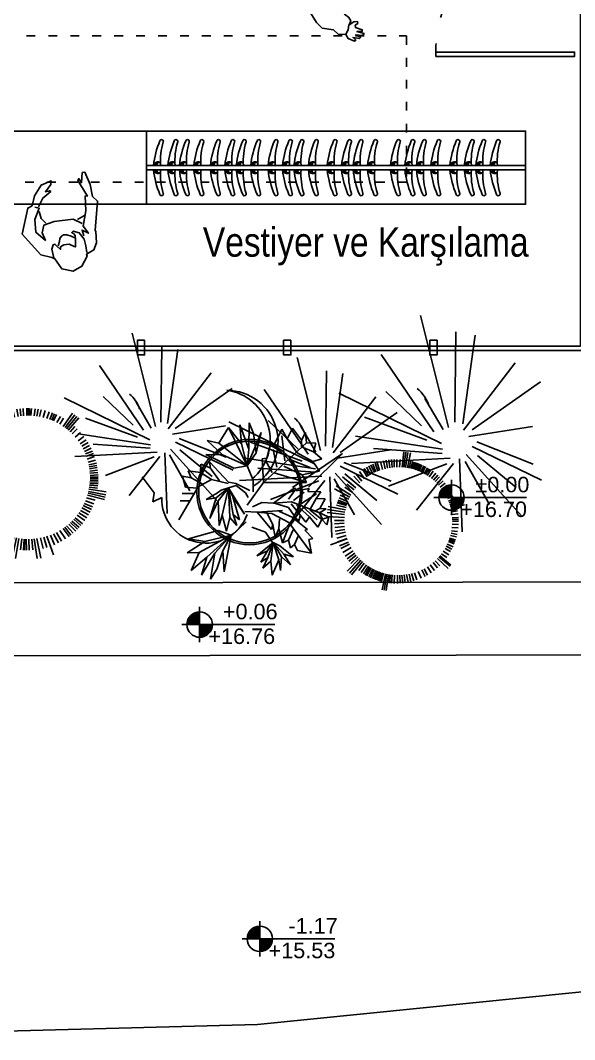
# Model space of a CAD drawing. Header units: millimetres. Extents: x 527230 to 534999, y 4569494 to 4575436.
# Drawn here: x 530745 to 531124, y 4570357 to 4571054 of the extents above; entities that cross this region are included whole.
import ezdxf
from ezdxf.enums import TextEntityAlignment as Align

# ---------------------------------------------------------------- set-up
doc = ezdxf.new("R2010")
doc.units = ezdxf.units.MM
doc.linetypes.add('ACAD_ISO03W100', pattern=[30, 12, -18])
doc.layers.get('0').update_dxf_attribs({"lineweight": 0})
for name, color, linetype in [('HM-A-MobilyaSabit', 33, 'Continuous'), ('HM-L-Agac', 76, 'Continuous'), ('HM-L-YolCizgisi', 234, 'Continuous'), ('HM-M-Cam', 10, 'Continuous'), ('HM-S-Ahsap', 42, 'Continuous'), ('HM-S-Betonarme', 3, 'Continuous'), ('HM-X-CizgiGorunusM', 9, 'Continuous'), ('HM-X-CizgiGorunusS', 8, 'Continuous'), ('HM-X-EtiketKot', 1, 'Continuous'), ('HM-X-TaramaBetonarme', 8, 'Continuous'), ('HM-X-Yazi', 61, 'Continuous')]:
    doc.layers.add(name, color=color, linetype=linetype)
doc.styles.add('HM-100', font='arial.ttf', dxfattribs={"height": 20})
doc.linetypes.add('ZIGZAG', pattern='A,0.00254,-5.08,[131,ltypeshp.shx,S=5.08,R=0,X=-5.08,Y=0],-10.16,[131,ltypeshp.shx,S=5.08,R=180,X=5.08,Y=0],-5.08', length=20.32254)

# ---------------------------------------------------------------- blocks, each defined once
blk = doc.blocks.new('*U21')
for p, q in [((0, -151.2), (0, 151.2)), ((-151.2, 0), (642.6, 0))]:
    blk.add_line(p, q)
at = {"const_width": 108.6}
for points in [[(0, 54.3, 0.414214), (-54.3, 0, 0.414214)], [(0, -54.3, 0.414214), (54.3, 0, 0.414214)]]:
    blk.add_lwpolyline(points, format="xyb", dxfattribs=at)
blk.add_circle((0, 0), 108.6)
at = {"style": 'HM-100'}
for tag, p in [('%%P0.00', (666.3, 45.3)), ('-0.07', (645.5, -165.9))]:
    blk.add_attdef(tag, text='', height=132.3, dxfattribs=at).set_placement(p, align=Align.RIGHT)
blk = doc.blocks.new('10x5')
blk.add_lwpolyline([(125100.482784, -29564.913298), (125090.482784, -29564.913298), (125090.482784, -29569.913298), (125100.482784, -29569.913298)], close=True)
blk = doc.blocks.new('00')
for p, q in [((-223.7896, 1064.273), (-223.8193, 1064.2119)), ((-223.794, 1064.2431), (-223.7666, 1064.1962))]:
    blk.add_line(p, q)
for points in [[(-223.9045, 1064.2005), (-223.8656, 1064.2122), (-223.8872, 1064.1681), (-223.8376, 1064.2049), (-223.7327, 1064.1873), (-223.6322, 1064.1907), (-223.6343, 1064.1753), (-223.5255, 1064.2404), (-223.513, 1064.2351), (-223.5422, 1064.2149), (-223.4717, 1064.2103), (-223.4705, 1064.1921), (-223.5537, 1064.1561), (-223.6352, 1064.1417), (-223.6665, 1064.1061), (-223.8383, 1064.1194), (-223.8682, 1064.1219), (-223.8758, 1064.1179), (-223.9533, 1064.1135), (-224.0007, 1064.1308), (-224.0308, 1064.1825), (-224.0437, 1064.1782), (-224.1126, 1064.2127), (-224.1471, 1064.273), (-224.1298, 1064.3506), (-224.0609, 1064.398), (-224.0523, 1064.4195), (-224.035, 1064.494), (-223.893, 1064.6221), (-223.7144, 1064.5831), (-223.6992, 1064.5531), (-223.6303, 1064.5364), (-223.5577, 1064.492), (-223.5295, 1064.4224), (-223.5532, 1064.4253), (-223.6038, 1064.4626), (-223.5961, 1064.4325), (-223.6019, 1064.4261), (-223.6462, 1064.4805), (-223.7069, 1064.5091)], [(-223.7896, 1064.273), (-223.8069, 1064.4023), (-223.8327, 1064.4738), (-223.8844, 1064.4842), (-223.9361, 1064.4626), (-223.8801, 1064.5273), (-223.794, 1064.5359), (-223.7164, 1064.5057), (-223.7078, 1064.5359)], [(-223.8191, 1064.4598), (-223.7866, 1064.4908), (-223.7386, 1064.5047)], [(-224.0556, 1064.4046), (-223.9963, 1064.4179), (-223.9652, 1064.4105), (-223.9607, 1064.3972), (-223.9755, 1064.3838), (-223.9978, 1064.3586), (-223.98, 1064.3586), (-223.9652, 1064.3364), (-223.9622, 1064.3008), (-223.9785, 1064.2668), (-223.98, 1064.2579), (-223.9518, 1064.2564), (-223.9311, 1064.2564), (-223.9029, 1064.2594), (-223.8881, 1064.2712), (-223.8822, 1064.2831), (-223.8718, 1064.2727), (-223.8851, 1064.2312), (-223.9281, 1064.1986), (-223.9726, 1064.1853), (-224.0178, 1064.1787)], [(-223.9726, 1064.3764), (-223.9429, 1064.366), (-223.9222, 1064.3631), (-223.9059, 1064.3527), (-223.897, 1064.3394), (-223.8985, 1064.3157), (-223.9074, 1064.2875), (-223.9207, 1064.2564)]]:
    blk.add_lwpolyline(points)
blk = doc.blocks.new('aski')
for p, q in [((11.41, 3.18), (11.41, 1.5)), ((12.24, 2.57), (12.24, 1.5)), ((21.28, 3.18), (21.28, 1.5)), ((22.11, 2.57), (22.11, 1.5)), ((29.15, 3.18), (29.15, 1.5)), ((29.98, 2.57), (29.98, 1.5)), ((39.02, 3.18), (39.02, 1.5)), ((39.85, 2.57), (39.85, 1.5)), ((11.41, -3.18), (11.41, -1.5)), ((12.24, -2.57), (12.24, -1.5)), ((21.28, -3.18), (21.28, -1.5)), ((22.11, -2.57), (22.11, -1.5)), ((29.15, -3.18), (29.15, -1.5)), ((29.98, -2.57), (29.98, -1.5)), ((39.02, -3.18), (39.02, -1.5)), ((39.85, -2.57), (39.85, -1.5))]:
    blk.add_line(p, q)
for centre, radius, start, end in [((8.48, 17.97), 1.23, 18.96527, 197.39399), ((-33.58, 4.79), 42.84, 355.58999, 17.39387), ((-45.74, -5.09), 60.15, 6.29058, 22.95694), ((18.35, 17.97), 1.23, 18.96527, 197.39399), ((-23.7, 4.79), 42.84, 355.58999, 17.39387), ((-35.87, -5.09), 60.15, 6.29058, 22.95694), ((26.22, 17.97), 1.23, 18.96527, 197.39399), ((-15.84, 4.79), 42.84, 355.58999, 17.39387), ((-28, -5.09), 60.15, 6.29058, 22.95694), ((36.09, 17.97), 1.23, 18.96527, 197.39399), ((-5.97, 4.79), 42.84, 355.58999, 17.39387), ((-18.13, -5.09), 60.15, 6.29058, 22.95694), ((11.01, 1.07), 2.92, 18.5581, 127.19462), ((11.01, 1.07), 2.92, 8.46449, 127.19462), ((10.12, 0.56), 2.92, 29.59832, 107.21628), ((10.12, 0.56), 2.92, 18.83516, 107.21628), ((20.88, 1.07), 2.92, 18.5581, 127.19462), ((20.88, 1.07), 2.92, 8.46449, 127.19462), ((20, 0.56), 2.92, 29.59832, 107.21628), ((20, 0.56), 2.92, 18.83516, 107.21628), ((28.75, 1.07), 2.92, 18.5581, 127.19462), ((28.75, 1.07), 2.92, 8.46449, 127.19462), ((27.86, 0.56), 2.92, 29.59832, 107.21628), ((27.86, 0.56), 2.92, 18.83516, 107.21628), ((38.62, 1.07), 2.92, 18.5581, 127.19462), ((38.62, 1.07), 2.92, 8.46449, 127.19462), ((37.74, 0.56), 2.92, 29.59832, 107.21628), ((37.74, 0.56), 2.92, 18.83516, 107.21628), ((-33.58, -4.79), 42.84, 342.60613, 4.41001), ((11.01, -1.07), 2.92, 232.80538, 351.53551), ((11.01, -1.07), 2.92, 232.80538, 341.4419), ((10.12, -0.56), 2.92, 252.78372, 341.16484), ((10.12, -0.56), 2.92, 252.78372, 330.40168), ((-45.74, 5.09), 60.15, 337.04306, 353.70942), ((-23.7, -4.79), 42.84, 342.60613, 4.41001), ((20.88, -1.07), 2.92, 232.80538, 341.4419), ((20, -0.56), 2.92, 252.78372, 341.16484), ((20, -0.56), 2.92, 252.78372, 330.40168), ((-35.87, 5.09), 60.15, 337.04306, 353.70942), ((-15.84, -4.79), 42.84, 342.60613, 4.41001), ((28.75, -1.07), 2.92, 232.80538, 351.53551), ((28.75, -1.07), 2.92, 232.80538, 341.4419), ((27.86, -0.56), 2.92, 252.78372, 341.16484), ((27.86, -0.56), 2.92, 252.78372, 330.40168), ((-28, 5.09), 60.15, 337.04306, 353.70942), ((-5.97, -4.79), 42.84, 342.60613, 4.41001), ((38.62, -1.07), 2.92, 232.80538, 341.4419), ((37.74, -0.56), 2.92, 252.78372, 341.16484), ((37.74, -0.56), 2.92, 252.78372, 330.40168), ((-18.13, 5.09), 60.15, 337.04306, 353.70942), ((8.48, -17.97), 1.23, 162.60601, 341.03473), ((18.35, -17.97), 1.23, 162.60601, 341.03473), ((26.22, -17.97), 1.23, 162.60601, 341.03473), ((36.09, -17.97), 1.23, 162.60601, 341.03473)]:
    blk.add_arc(centre, radius, start, end)
blk = doc.blocks.new('02PMAN01')
at = {"color": 0, "linetype": 'ByBlock'}
for points in [[(2.53, 3.24), (2.19, 5.06), (0.97, 6.88), (-1.05, 9.38), (-2.4, 10.46), (-4.97, 10.59), (-6.05, 11.4), (-7.74, 11.27), (-8.34, 12.08), (-9.83, 12.55), (-10.1, 12.28), (-9.42, 11.74), (-10.84, 11.87), (-11.11, 11.54), (-9.9, 11.13), (-11.52, 11.06), (-11.72, 10.66), (-10.1, 10.39), (-11.25, 10.25), (-11.25, 9.85), (-9.69, 9.51), (-9.56, 9.04), (-10.1, 8.57), (-9.96, 8.16), (-9.22, 8.3), (-8.28, 9.11), (-8.48, 8.16), (-8.01, 7.49), (-6.93, 6.88), (-6.12, 6.14), (-5.78, 4.38), (-5.78, 2.02), (-6.12, -1.89), (-5.85, -4.05), (-3.82, -6.61), (-0.85, -9.04), (-1.39, -8.91), (-0.92, -10.39), (1.04, -10.93), (4.08, -10.26), (6.44, -9.72), (8.27, -10.39), (9.96, -10.73), (10.36, -10.26), (9.48, -10.06), (10.9, -9.92), (11.04, -9.45), (10.56, -9.38), (11.58, -9.25), (11.71, -8.71), (10.83, -8.5), (11.78, -8.3), (11.78, -7.9), (8.81, -7.56), (9.21, -7.15), (10.02, -6.48), (9.69, -6.01), (8, -6.61), (6.85, -7.76), (6.11, -7.69), (3.81, -7.36), (3.81, -5.47), (4.22, -3.11), (4.45, -0.37)], [(-8.21, 9.11), (-8.14, 10.19), (-7.74, 11.2)], [(4.75, 0.95), (4.82, 1.21), (6.31, 1.89), (8, 2.63), (8.88, 3.44), (9.42, 4.05), (9.08, 4.86), (7.93, 5.33), (6.65, 6.07), (4.76, 6.2), (4.15, 6), (3.54, 6.07), (1.45, 6.34)], [(7.32, 5.8), (11.64, 6.54), (13.2, 6.2), (14.48, 5.26), (14.48, 4.05), (13.33, 3.44), (11.98, 3.24), (10.5, 3.3), (8.74, 3.03)], [(-5.91, 3.78), (-6.93, 2.9), (-7.47, 1.08), (-7.53, -0.74), (-7.74, -2.09), (-7.74, -3.58), (-6.72, -4.39)], [(1.61, 3.24), (2.46, 2.63), (2.53, 2.02), (2.19, 1.68), (1.4, 1.62), (2.53, 1.48), (3.27, 1.14), (3.47, 0.54), (3.27, -0.2), (2.93, -1.28), (2.53, -2.23), (1.79, -2.63)], [(-7.74, -1.96), (-9.29, -2.36), (-10.51, -3.11), (-11.45, -3.92), (-10.84, -4.93), (-9.36, -5.54), (-6.99, -5.67), (-4.36, -6.08)], [(-9.83, -2.57), (-11.79, -2.5), (-12.6, -2.9), (-12.8, -3.85), (-12.19, -4.73), (-10.78, -5.13)], [(3.81, -7.29), (3.54, -8.44), (2.12, -9.31)], [(6.24, -9.79), (6.78, -9.11), (6.85, -7.96)]]:
    blk.add_lwpolyline(points, dxfattribs=at)
blk.add_lwpolyline([(4.98, 0.4), (4.65, 0.76), (4.01, 0.96), (3.38, 2.45), (1.79, 3.3), (0.03, 3.64), (-1.59, 3.64), (-3.6, 2.74), (-4.32, 0.74), (-3.84, -1.71), (-2.56, -2.59), (-0.24, -2.9), (2.33, -2.63), (3.63, -1.94), (3.9, -0.79), (4.06, -0.36), (4.73, -0.05)], close=True, dxfattribs=at)
blk = doc.blocks.new('ÇİÇEK2')
at = {"linetype": 'ByBlock', "ltscale": 10}
for p, q in [((-25.38, 40.92), (-19.53, 46.89)), ((-19.53, 46.89), (-17.33, 40.51)), ((2.15, 40.77), (5.5, 46.53)), ((5.5, 46.53), (3.65, 31.7)), ((-28.46, 39.77), (-27.16, 45.55)), ((-27.16, 45.55), (-25.38, 40.92)), ((-25.38, 40.92), (-26.08, 37.13)), ((-17.75, 27.92), (-14.02, 41.85)), ((-17.33, 40.51), (-13.54, 45.58)), ((-13.54, 45.58), (-10.49, 36.13)), ((-2.16, 42.06), (-0.84, 30.22)), ((3.22, 22.08), (-2.16, 42.06)), ((-0.84, 30.22), (2.15, 40.77)), ((16.74, 42.2), (3.22, 22.08)), ((3.65, 31.7), (10.62, 44.54)), ((10.62, 44.54), (8.18, 34.1)), ((8.18, 34.1), (16.74, 42.2)), ((16.74, 42.2), (20.91, 32.55)), ((-24.23, 13.41), (-49.62, 36.61)), ((-49.62, 36.61), (-33.17, 14.9)), ((-38.44, 31.99), (-33.23, 35.26)), ((-33.23, 35.26), (-33.77, 40.33)), ((-33.77, 40.33), (-28.46, 39.77)), ((-26.08, 37.13), (-33.23, 35.26)), ((-7.36, 13.99), (-28.46, 39.77)), ((-24.03, 33.5), (-17.33, 40.51)), ((-10.49, 36.13), (-8.39, 37.75)), ((-8.39, 37.75), (-7.38, 27.9)), ((-33.51, 29.73), (-38.44, 31.99)), ((-38.08, 24.91), (-33.51, 29.73)), ((-33.51, 29.73), (-24.03, 33.5)), ((-20.43, 29.06), (-32.47, 26.14)), ((-13.64, 23.68), (-10.13, 33.3)), ((-0.84, 30.22), (3.22, 22.08)), ((8.18, 34.1), (3.22, 22.08)), ((20.91, 32.55), (3.22, 22.08)), ((3.22, 22.08), (3.65, 31.7)), ((27.78, 33.13), (17.98, 26.28)), ((20.91, 32.55), (27.78, 33.13)), ((-28.67, 21.41), (-38.08, 24.91)), ((-17.62, 24.89), (-28.67, 21.41)), ((-11.58, 20.26), (-6.72, 26.57)), ((-7.38, 27.9), (-4.67, 27.26)), ((-4.67, 27.26), (-7.36, 13.99)), ((17.98, 26.28), (3.22, 22.08)), ((27.47, 25.11), (10.59, 19.73)), ((17.98, 26.28), (27.47, 25.11)), ((-31.61, 17.45), (-28.67, 21.41)), ((-12.59, 20.31), (-31.61, 17.45)), ((-7.36, 13.99), (-31.61, 17.45)), ((3.22, 22.08), (-1.29, 14.4)), ((10.59, 19.73), (3.22, 22.08)), ((12.47, 11.47), (24.56, 21.16)), ((23.89, 17.96), (17.51, 11.43)), ((24.56, 21.16), (23.89, 17.96)), ((23.89, 17.96), (29.52, 19.4)), ((29.52, 19.4), (28.99, 14.67)), ((-38.37, 9.16), (-40.57, 13.36)), ((-40.57, 13.36), (-33.19, 12.38)), ((-29.98, 4.81), (-38.21, 11.84)), ((-33.19, 12.38), (-33.61, 14.32)), ((-33.61, 14.32), (-26.62, 11.83)), ((-25.78, 6.22), (-31.16, 11.71)), ((-26.62, 11.83), (-25.31, 13.45)), ((-22.8, 6.51), (-25.51, 11.84)), ((-25.31, 13.45), (-14.6, 3.1)), ((-7.36, 13.99), (0, 0)), ((-1.29, 14.4), (-2.34, 7.9)), ((28.99, 14.67), (22.27, 11.48)), ((28.99, 14.67), (36.04, 14.53)), ((36.04, 14.53), (33.84, 10.9)), ((-41.24, 3.85), (-43.4, 9.73)), ((-43.4, 9.73), (-38.37, 9.16)), ((-35.78, 2.37), (-38.37, 9.16)), ((8.13, 11.19), (-0.3, 8.3)), ((1.85, 6.68), (0, 4.25)), ((0.81, -5.37), (12.02, 8.18)), ((7.87, 10.19), (1.85, 6.68)), ((7.11, -6.43), (12.02, 8.18)), ((12.02, 8.18), (7.87, 10.19)), ((12.47, 11.47), (8.13, 11.19)), ((12.02, 8.18), (8.79, -8.47)), ((8.8, 3.49), (12.02, 8.18)), ((12.02, 8.18), (15.87, 6.38)), ((12.02, 8.18), (16.68, 0.12)), ((12.02, 8.18), (18.07, 1.51)), ((12.02, 8.18), (13.38, -7.79)), ((12.43, 10.68), (22.27, 11.48)), ((15.87, 6.38), (17.85, 4.53)), ((22.27, 11.48), (29.07, 6.31)), ((33.84, 10.9), (27.16, 8.42)), ((29.07, 6.31), (37.35, -13.72)), ((33.84, 10.9), (38.9, 11.14)), ((38.9, 11.14), (36.36, 5.22)), ((53.57, -0.47), (61.48, 7.44)), ((-38.91, 2.15), (-46.99, -0.29)), ((-41.47, 1.39), (-44.95, 4.13)), ((-44.95, 4.13), (-41.24, 3.85)), ((-43.56, -2.02), (-41.47, 1.39)), ((-43.33, -2.27), (-35.78, 2.37)), ((-24.75, 5.29), (-41.47, 1.39)), ((-41.24, 3.85), (-38.91, 2.15)), ((-31.62, 3.37), (-40.57, -2.72)), ((-27.89, 3.92), (-36.14, -1.68)), ((-24.65, 4.15), (-34.41, -4.95)), ((-30.37, -5.4), (-23.42, 1.82)), ((-24.75, 5.29), (-14.6, 3.1)), ((-23.42, 1.82), (-15.19, 3.13)), ((-14.6, 3.1), (-8.08, 2.55)), ((-8.08, 2.55), (-3.06, -0.64)), ((8.8, 3.49), (0.81, -5.37)), ((3.18, -9), (8.8, 3.49)), ((16.68, 0.12), (14.27, -13.85)), ((20.05, -10.69), (16.68, 0.12)), ((17.85, 4.53), (23.62, -0.11)), ((23.62, -0.11), (18.07, 1.51)), ((18.07, 1.51), (20.05, -10.69)), ((36.36, 5.22), (29.82, 5.55)), ((37.68, 1.33), (31.38, 2.16)), ((-46.46, -4.87), (-46.99, -0.29)), ((-46.99, -0.29), (-43.56, -2.02)), ((-43.33, -2.27), (-46.46, -4.87)), ((-41.55, -6.91), (-43.33, -2.27)), ((-36.14, -1.68), (-41.55, -6.91)), ((-34.41, -4.95), (-36.14, -1.68)), ((-35.97, -8.98), (-27.67, -4.12)), ((-30.8, -2.13), (-30.37, -5.4)), ((-30.66, -4.63), (-18.29, -1.05)), ((-27.67, -4.12), (-30.66, -4.63)), ((-24.9, -6.58), (-14.65, -2.9)), ((-18.29, -1.05), (-20.36, -0.27)), ((-20.36, -0.27), (-6.22, -3.22)), ((-19.25, -5.19), (-19.8, -10.85)), ((-11.96, -3.21), (-15.91, -8.98)), ((-6.22, -3.22), (-15.66, -11.82)), ((-14.65, -2.9), (-6.22, -3.22)), ((-6.22, -3.22), (0.82, -3.79)), ((38.18, -2.94), (32.96, -2.17)), ((48.82, -2.58), (53.57, -5.74)), ((53.57, -5.74), (53.57, -0.47)), ((-24.9, -6.58), (-40.18, -21.95)), ((-39.7, -13.65), (-34.52, -9.63)), ((-34.52, -9.63), (-35.97, -8.98)), ((-26.17, -16.44), (-27.84, -10.32)), ((-22.98, -18.51), (-25.31, -7.57)), ((-19.8, -10.85), (-22.98, -18.51)), ((-18.42, -15.92), (-19.8, -10.85)), ((-15.91, -8.98), (-18.42, -15.92)), ((-15.66, -11.82), (-15.91, -8.98)), ((-0.7, -9.55), (6.61, -18.78)), ((7.11, -6.43), (3.18, -9)), ((4.27, -12.36), (7.11, -6.43)), ((8.79, -8.47), (4.27, -12.36)), ((9.53, -16.45), (8.79, -8.47)), ((13.38, -7.79), (9.53, -16.45)), ((14.27, -13.85), (13.38, -7.79)), ((-40.18, -21.95), (-37.57, -14.63)), ((-37.57, -14.63), (-39.7, -13.65)), ((-29.92, -18.56), (-31.22, -13.45)), ((-26.17, -16.44), (-27.81, -20.79)), ((-22.98, -18.51), (-26.17, -16.44)), ((-17.64, -19.57), (-12.51, -13.78)), ((-12.51, -13.78), (-4.36, -12.17)), ((14.27, -16.77), (6.72, -18.39)), ((30.55, -23.77), (14.27, -16.77)), ((-31.98, -21.75), (-40.18, -21.95)), ((-29.92, -18.56), (-31.98, -21.75)), ((-23.89, -21.91), (-30.28, -25.62)), ((-27.81, -20.79), (-29.92, -18.56)), ((-17.57, -19.16), (-24.55, -24.86)), ((-21.65, -20.37), (-23.89, -21.91)), ((-17.57, -19.16), (-23.39, -26.44)), ((-17.57, -19.16), (-22.2, -28.46)), ((-17.57, -19.16), (-21.65, -20.37)), ((-17.57, -19.16), (-17.76, -29.82)), ((-15.09, -24.29), (-17.57, -19.16)), ((-15.8, -28.06), (-17.57, -19.16)), ((-9.4, -27.95), (-17.57, -19.16)), ((6.72, -18.39), (14.46, -29.76)), ((18.74, -32.58), (6.72, -18.39)), ((23.3, -30.53), (6.72, -18.39)), ((21, -24.01), (6.72, -18.39)), ((6.72, -18.39), (7.67, -39.5)), ((10.14, -27.85), (6.72, -18.39)), ((-30.28, -25.62), (-24.55, -24.86)), ((-24.55, -24.86), (-29.23, -30.33)), ((-29.23, -30.33), (-23.39, -26.44)), ((-23.39, -26.44), (-23.98, -34.32)), ((-23.98, -34.32), (-22.2, -28.46)), ((-22.2, -28.46), (-19.68, -37.6)), ((-15.8, -28.06), (-12.29, -31.18)), ((-13.87, -34.34), (-15.8, -28.06)), ((-15.09, -24.29), (-9.4, -27.95)), ((-12.29, -31.18), (-15.09, -24.29)), ((7.67, -39.5), (10.14, -27.85)), ((10.14, -27.85), (12.09, -38.63)), ((21, -24.01), (30.55, -23.77)), ((30.08, -31.78), (21, -24.01)), ((-19.68, -37.6), (-17.76, -29.82)), ((-17.76, -29.82), (-13.87, -34.34)), ((14.86, -44.69), (14.46, -29.76)), ((14.46, -29.76), (20.15, -43.21)), ((20.15, -43.21), (18.74, -32.58)), ((18.74, -32.58), (26.47, -41.48)), ((26.47, -41.48), (23.3, -30.53)), ((23.3, -30.53), (30.08, -31.78)), ((12.09, -38.63), (14.86, -44.69))]:
    blk.add_line(p, q, dxfattribs=at)
at = {"linetype": 'ByBlock', "ltscale": 10, "extrusion": (0, 0, -1)}
for centre, major_axis, start_param, end_param in [((16.74, 33.96), (20.79, 20.79), 3.039008, 5.632043), ((20.63, 34.38), (-20.31, 20.31), 4.764888, 7.070336), ((23.82, 0.09), (-17.78, 17.78), 2.462585, 5.277765)]:
    blk.add_ellipse(centre, major_axis=major_axis, ratio=1, start_param=start_param, end_param=end_param, dxfattribs=at)
blk = doc.blocks.new('F14')
at = {"linetype": 'ByBlock', "ltscale": 10}
for radius in [24, 23.2]:
    blk.add_circle((0, 0), radius, dxfattribs=at)
at = {"linetype": 'ByBlock', "xscale": -0.7999999999999995, "yscale": 0.8, "zscale": 0.8, "rotation": 232.3379388165808}
blk.add_blockref('ÇİÇEK2', (-4.61, 3.84), dxfattribs=at)
blk = doc.blocks.new('agac6')
for p, q in [((3108.58, -8007.42), (3105.95, -7999.13)), ((3109.67, -8007.06), (3107.4, -7998.69)), ((3110.63, -8006.79), (3108.68, -7998.36)), ((3123.66, -8006.58), (3125.76, -7998.58)), ((3124.41, -8006.77), (3126.74, -7998.86)), ((3127.83, -7999.2), (3125.2, -8006.98)), ((3106.37, -8008.3), (3104.53, -8003.9)), ((3107.49, -8007.83), (3105.86, -8003.37)), ((3111.8, -8006.5), (3110.96, -8001.94)), ((3113.19, -8006.24), (3112.58, -8001.67)), ((3114.31, -8006.08), (3113.91, -8001.52)), ((3115.17, -8005.99), (3114.91, -8001.44)), ((3115.92, -8005.94), (3115.78, -8001.4)), ((3116.96, -8005.89), (3117, -8001.38)), ((3117.73, -8005.89), (3117.9, -8001.4)), ((3118.68, -8005.91), (3119, -8001.46)), ((3119.37, -8005.95), (3119.81, -8001.53)), ((3120.05, -8006), (3120.59, -8001.62)), ((3120.71, -8006.07), (3121.35, -8001.72)), ((3121.37, -8006.15), (3122.12, -8001.84)), ((3122.03, -8006.26), (3122.89, -8001.99)), ((3122.73, -8006.38), (3123.68, -8002.16)), ((3125.43, -8007.05), (3126.78, -8003.03)), ((3126.15, -8007.28), (3127.6, -8003.33)), ((3126.97, -8007.57), (3128.54, -8003.69)), ((3092.55, -8007.14), (3098.7, -8013.54)), ((3100.88, -8011.64), (3097.98, -8007.72)), ((3102.33, -8010.57), (3099.71, -8006.5)), ((3103.96, -8009.55), (3101.66, -8005.32)), ((3105.24, -8008.85), (3103.18, -8004.52)), ((3128.05, -8008), (3129.76, -8004.22)), ((3129.35, -8008.59), (3131.24, -8004.95)), ((3130.45, -8009.15), (3132.47, -8005.63)), ((3131.34, -8009.65), (3133.48, -8006.25)), ((3132.34, -8010.27), (3134.6, -8006.99)), ((3133.33, -8010.95), (3135.7, -8007.81)), ((3097.41, -8014.87), (3093.83, -8011.51)), ((3098.57, -8013.66), (3095.22, -8010.09)), ((3099.93, -8012.41), (3096.84, -8008.63)), ((3134.33, -8011.7), (3136.82, -8008.7)), ((3135.33, -8012.53), (3137.93, -8009.68)), ((3136.45, -8013.55), (3139.16, -8010.89)), ((3137.83, -8015), (3140.67, -8012.59)), ((3093.84, -8019.89), (3089.58, -8017.45)), ((3094.68, -8018.48), (3090.57, -8015.78)), ((3095.54, -8017.2), (3091.6, -8014.26)), ((3096.32, -8016.16), (3092.53, -8013.04)), ((3139.03, -8016.45), (3141.98, -8014.27)), ((3139.78, -8017.48), (3142.8, -8015.46)), ((3140.83, -8019.11), (3143.93, -8017.33)), ((3092.06, -8023.84), (3083.75, -8020.76)), ((3092.61, -8022.42), (3084.48, -8018.86)), ((3093.23, -8021.08), (3088.85, -8018.86)), ((3141.69, -8020.65), (3144.84, -8019.1)), ((3142.44, -8022.27), (3145.64, -8020.93)), ((3091.38, -8026.05), (3082.84, -8023.72)), ((3091.68, -8024.98), (3083.25, -8022.28)), ((3091.07, -8027.33), (3086.33, -8026.29)), ((3142.95, -8023.54), (3146.18, -8022.38)), ((3143.48, -8025.08), (3150.53, -8023)), ((3143.78, -8026.15), (3150.92, -8024.49)), ((3143.93, -8026.76), (3151.06, -8025.13)), ((3090.61, -8030.28), (3085.81, -8030.03)), ((3090.73, -8029.24), (3085.93, -8028.8)), ((3090.85, -8028.48), (3086.05, -8027.89)), ((3090.87, -8028.35), (3086.11, -8027.5)), ((3144.22, -8028.15), (3147.47, -8027.57)), ((3144.45, -8029.7), (3147.7, -8029.32)), ((3090.48, -8032.72), (3081.74, -8033.07)), ((3090.49, -8033.92), (3081.8, -8034.68)), ((3090.51, -8031.6), (3085.73, -8031.59)), ((3144.56, -8035.17), (3147.72, -8035.42)), ((3144.6, -8031.31), (3147.83, -8031.12)), ((3144.64, -8033.77), (3147.83, -8033.86)), ((3144.65, -8032.59), (3147.86, -8032.54)), ((3082.63, -8040.32), (3091.02, -8038.38)), ((3090.59, -8035.46), (3085.93, -8036.14)), ((3090.77, -8036.95), (3086.19, -8037.88)), ((3091, -8038.29), (3086.51, -8039.44)), ((3143.86, -8039.46), (3146.84, -8040.33)), ((3144.12, -8038.3), (3147.15, -8039.04)), ((3144.36, -8036.92), (3147.44, -8037.51)), ((3144.45, -8036.27), (3147.58, -8036.64)), ((3144.5, -8035.81), (3147.62, -8036.29)), ((3091.38, -8039.91), (3087.01, -8041.33)), ((3091.82, -8041.42), (3087.58, -8043.07)), ((3092.27, -8042.67), (3088.15, -8044.51)), ((3142.42, -8043.73), (3145.2, -8045.04)), ((3143.01, -8042.25), (3145.86, -8043.41)), ((3143.53, -8040.7), (3146.45, -8041.7)), ((3092.94, -8044.26), (3088.99, -8046.34)), ((3093.71, -8045.8), (3089.94, -8048.1)), ((3094.13, -8046.56), (3090.43, -8048.91)), ((3094.66, -8047.44), (3091.11, -8049.96)), ((3095.36, -8048.49), (3091.96, -8051.15)), ((3140.11, -8047.99), (3142.6, -8049.75)), ((3140.98, -8046.58), (3143.58, -8048.19)), ((3141.39, -8045.85), (3144.08, -8047.31)), ((3141.82, -8045.03), (3144.51, -8046.48)), ((3095.94, -8049.28), (3092.65, -8052.02)), ((3096.47, -8049.97), (3093.31, -8052.81)), ((3097.18, -8050.81), (3094.1, -8053.68)), ((3097.78, -8051.47), (3094.87, -8054.49)), ((3098.84, -8052.55), (3096.14, -8055.68)), ((3136.25, -8052.58), (3141.14, -8057.67)), ((3136.95, -8051.89), (3141.91, -8056.9)), ((3137.52, -8051.29), (3142.7, -8056.07)), ((3138.17, -8050.56), (3143.43, -8055.24)), ((3139.3, -8049.13), (3141.71, -8051.01)), ((3099.8, -8053.43), (3097.28, -8056.64)), ((3100.77, -8054.23), (3098.42, -8057.52)), ((3101.73, -8054.96), (3099.55, -8058.31)), ((3102.72, -8055.63), (3100.7, -8059.04)), ((3103.6, -8056.18), (3101.73, -8059.63)), ((3104.68, -8056.8), (3102.99, -8060.3)), ((3105.99, -8057.46), (3104.5, -8060.99)), ((3129.84, -8057.12), (3131.28, -8059.94)), ((3131.22, -8056.37), (3132.79, -8059.09)), ((3132.96, -8055.26), (3134.71, -8057.84)), ((3134.51, -8054.11), (3136.42, -8056.54)), ((3135.51, -8053.26), (3137.53, -8055.59)), ((3107.07, -8057.95), (3104.35, -8065.23)), ((3107.9, -8058.28), (3105.42, -8065.62)), ((3108.63, -8058.55), (3106.37, -8065.93)), ((3109.66, -8058.88), (3107.69, -8066.31)), ((3110.44, -8059.11), (3109.6, -8062.68)), ((3111.39, -8059.35), (3110.68, -8062.92)), ((3112.1, -8059.5), (3111.49, -8063.07)), ((3112.79, -8059.64), (3112.27, -8063.2)), ((3113.47, -8059.75), (3113.04, -8063.3)), ((3114.16, -8059.85), (3113.82, -8063.39)), ((3114.86, -8059.93), (3114.61, -8063.45)), ((3115.59, -8059.99), (3115.43, -8063.5)), ((3116.58, -8060.04), (3116.54, -8063.53)), ((3117.39, -8060.06), (3117.45, -8063.52)), ((3118.48, -8060.05), (3118.67, -8063.47)), ((3119.27, -8060.01), (3119.55, -8063.4)), ((3120.17, -8059.94), (3120.56, -8063.3)), ((3121.37, -8059.79), (3121.89, -8063.11)), ((3122.83, -8059.54), (3123.53, -8062.79)), ((3124.08, -8059.27), (3124.91, -8062.45)), ((3125.11, -8058.99), (3126.05, -8062.12)), ((3126.27, -8058.62), (3127.33, -8061.68)), ((3127.44, -8058.2), (3128.62, -8061.18)), ((3128.63, -8057.7), (3129.94, -8060.61))]:
    blk.add_line(p, q)
blk = doc.blocks.new('agac2')
for p, q in [((3334.01, -7981.29), (3333.42, -7931.07)), ((3330.76, -7975.97), (3310.1, -7940.52)), ((3335.48, -7974.79), (3338.14, -7945.84)), ((3336.07, -7982.76), (3347.29, -7945.84)), ((3326.33, -7980.99), (3287.37, -7948.79)), ((3330.76, -7970.06), (3323.97, -7949.38)), ((3338.14, -7987.49), (3358.8, -7949.38)), ((3337.85, -7983.35), (3348.77, -7955.29)), ((3323.09, -7982.47), (3287.08, -7965.93)), ((3328.1, -7979.22), (3319.25, -7966.22)), ((3341.09, -7987.19), (3360.87, -7968.29)), ((3322.2, -7986.01), (3284.71, -7974.2)), ((3339.62, -7989.85), (3365, -7983.95)), ((3324.56, -7987.49), (3288.26, -7995.17)), ((3322.79, -7990.74), (3290.91, -8008.76)), ((3326.04, -7990.74), (3310.1, -8014.08)), ((3326.63, -7994.88), (3324.86, -8021.46)), ((3329.29, -7993.99), (3329.58, -8027.66)), ((3333.71, -7993.1), (3347.59, -8026.78)), ((3336.66, -7991.33), (3365, -8006.1)), ((3336.66, -7993.99), (3349.06, -8011.71)), ((3331.94, -7997.83), (3337.26, -8019.1))]:
    blk.add_line(p, q)
at = {"linetype": 'ZIGZAG'}
blk.add_arc((3334.61, -7956.24), 18.53, 195.7262, 225.0293, dxfattribs=at)
blk = doc.blocks.new('agac4')
for p, q in [((3206.72, -8056.86), (3205.93, -8053.93)), ((3207.06, -8056.76), (3206.37, -8053.82)), ((3211.62, -8056.69), (3212.35, -8053.89)), ((3211.88, -8056.76), (3212.7, -8053.99)), ((3205.57, -8057.3), (3204.92, -8055.76)), ((3205.96, -8057.13), (3205.39, -8055.57)), ((3206.34, -8056.99), (3205.42, -8054.09)), ((3207.47, -8056.67), (3207.17, -8055.07)), ((3207.95, -8056.57), (3207.74, -8054.97)), ((3208.35, -8056.52), (3208.2, -8054.92)), ((3208.64, -8056.49), (3208.55, -8054.89)), ((3208.91, -8056.47), (3208.86, -8054.88)), ((3209.27, -8056.45), (3209.28, -8054.87)), ((3209.54, -8056.45), (3209.6, -8054.88)), ((3209.87, -8056.46), (3209.99, -8054.9)), ((3210.12, -8056.47), (3210.27, -8054.93)), ((3210.35, -8056.49), (3210.54, -8054.96)), ((3210.58, -8056.51), (3210.81, -8054.99)), ((3210.81, -8056.54), (3211.08, -8055.03)), ((3211.05, -8056.58), (3211.35, -8055.09)), ((3211.29, -8056.62), (3211.62, -8055.14)), ((3213.08, -8054.11), (3212.16, -8056.83)), ((3212.24, -8056.86), (3212.71, -8055.45)), ((3212.49, -8056.94), (3213, -8055.55)), ((3212.78, -8057.04), (3213.32, -8055.68)), ((3213.15, -8057.19), (3213.75, -8055.87)), ((3200.73, -8056.89), (3202.88, -8059.13)), ((3203.31, -8058.73), (3202.23, -8057.41)), ((3203.64, -8058.46), (3202.63, -8057.09)), ((3204.15, -8058.09), (3203.23, -8056.66)), ((3204.72, -8057.73), (3203.92, -8056.25)), ((3205.17, -8057.49), (3204.45, -8055.97)), ((3213.61, -8057.39), (3214.27, -8056.12)), ((3213.99, -8057.59), (3214.7, -8056.36)), ((3214.3, -8057.77), (3215.05, -8056.58)), ((3214.66, -8057.98), (3215.44, -8056.84)), ((3215, -8058.22), (3215.83, -8057.12)), ((3215.35, -8058.48), (3216.22, -8057.43)), ((3201.78, -8060.41), (3200.4, -8059.38)), ((3202.05, -8060.05), (3200.72, -8058.95)), ((3202.43, -8059.59), (3201.18, -8058.42)), ((3202.84, -8059.17), (3201.66, -8057.92)), ((3215.7, -8058.77), (3216.61, -8057.78)), ((3216.09, -8059.13), (3217.04, -8058.2)), ((3216.58, -8059.64), (3217.57, -8058.79)), ((3217, -8060.15), (3218.03, -8059.38)), ((3200.75, -8062.24), (3197.9, -8060.99)), ((3200.97, -8061.77), (3199.43, -8060.99)), ((3201.18, -8061.35), (3199.69, -8060.5)), ((3201.47, -8060.86), (3200.04, -8059.91)), ((3217.26, -8060.51), (3218.31, -8059.8)), ((3217.63, -8061.08), (3218.71, -8060.45)), ((3217.93, -8061.62), (3219.03, -8061.07)), ((3200.32, -8063.51), (3197.33, -8062.69)), ((3200.42, -8063.13), (3197.47, -8062.19)), ((3200.56, -8062.73), (3197.65, -8061.66)), ((3218.19, -8062.18), (3219.31, -8061.72)), ((3218.37, -8062.63), (3219.5, -8062.22)), ((3218.55, -8063.17), (3221.02, -8062.44)), ((3218.66, -8063.54), (3221.16, -8062.96)), ((3200.09, -8064.62), (3198.41, -8064.47)), ((3200.13, -8064.36), (3198.45, -8064.15)), ((3200.14, -8064.31), (3198.47, -8064.01)), ((3200.21, -8063.95), (3198.55, -8063.59)), ((3218.71, -8063.75), (3221.21, -8063.18)), ((3218.81, -8064.24), (3219.95, -8064.04)), ((3218.89, -8064.78), (3220.03, -8064.65)), ((3200, -8065.84), (3196.94, -8065.97)), ((3200.01, -8066.26), (3196.97, -8066.53)), ((3200.01, -8065.45), (3198.34, -8065.45)), ((3200.05, -8064.99), (3198.37, -8064.9)), ((3218.95, -8065.35), (3220.08, -8065.28)), ((3218.96, -8065.79), (3220.09, -8065.78)), ((3218.96, -8066.21), (3220.08, -8066.24)), ((3197.26, -8068.5), (3200.19, -8067.82)), ((3200.04, -8066.8), (3198.41, -8067.04)), ((3200.1, -8067.32), (3198.5, -8067.65)), ((3200.19, -8067.79), (3198.61, -8068.19)), ((3200.32, -8068.36), (3198.79, -8068.85)), ((3218.69, -8068.2), (3219.73, -8068.5)), ((3218.78, -8067.8), (3219.84, -8068.06)), ((3218.86, -8067.31), (3219.94, -8067.52)), ((3218.89, -8067.08), (3219.99, -8067.21)), ((3218.91, -8066.92), (3220, -8067.09)), ((3218.93, -8066.7), (3220.04, -8066.79)), ((3200.47, -8068.89), (3198.99, -8069.46)), ((3200.63, -8069.32), (3199.19, -8069.97)), ((3200.86, -8069.88), (3199.48, -8070.61)), ((3217.97, -8070.15), (3218.92, -8070.66)), ((3218.18, -8069.69), (3219.15, -8070.15)), ((3218.39, -8069.18), (3219.39, -8069.58)), ((3218.57, -8068.63), (3219.59, -8068.98)), ((3201.13, -8070.42), (3199.82, -8071.23)), ((3201.28, -8070.69), (3199.99, -8071.51)), ((3201.47, -8070.99), (3200.23, -8071.88)), ((3201.71, -8071.36), (3200.52, -8072.29)), ((3201.91, -8071.64), (3200.76, -8072.6)), ((3202.1, -8071.88), (3200.99, -8072.87)), ((3217.09, -8071.59), (3217.93, -8072.24)), ((3217.37, -8071.19), (3218.25, -8071.8)), ((3217.68, -8070.69), (3218.59, -8071.26)), ((3217.82, -8070.44), (3218.76, -8070.95)), ((3202.35, -8072.17), (3201.27, -8073.18)), ((3202.56, -8072.41), (3201.54, -8073.46)), ((3202.93, -8072.78), (3201.98, -8073.88)), ((3203.27, -8073.09), (3202.38, -8074.21)), ((3203.61, -8073.37), (3202.78, -8074.52)), ((3203.94, -8073.62), (3203.18, -8074.8)), ((3214.87, -8073.73), (3215.49, -8074.63)), ((3215.41, -8073.33), (3216.08, -8074.18)), ((3215.77, -8073.03), (3216.47, -8073.85)), ((3216.02, -8072.79), (3217.74, -8074.57)), ((3216.27, -8072.55), (3218.01, -8074.3)), ((3216.47, -8072.34), (3218.28, -8074.01)), ((3216.69, -8072.08), (3218.54, -8073.72)), ((3204.29, -8073.86), (3203.58, -8075.05)), ((3204.59, -8074.05), (3203.94, -8075.26)), ((3204.97, -8074.27), (3204.38, -8075.49)), ((3205.81, -8074.67), (3204.86, -8077.22)), ((3205.43, -8074.5), (3204.91, -8075.74)), ((3206.1, -8074.79), (3205.23, -8077.36)), ((3206.36, -8074.88), (3205.56, -8077.46)), ((3206.72, -8075), (3206.03, -8077.6)), ((3206.99, -8075.08), (3206.69, -8076.33)), ((3207.32, -8075.16), (3207.07, -8076.41)), ((3207.57, -8075.22), (3207.36, -8076.47)), ((3207.81, -8075.26), (3207.63, -8076.51)), ((3208.05, -8075.3), (3207.9, -8076.55)), ((3208.29, -8075.34), (3208.17, -8076.57)), ((3208.54, -8075.36), (3208.45, -8076.6)), ((3208.79, -8075.39), (3208.73, -8076.61)), ((3209.14, -8075.4), (3209.12, -8076.62)), ((3209.42, -8075.41), (3209.44, -8076.62)), ((3209.8, -8075.41), (3209.87, -8076.6)), ((3210.08, -8075.39), (3210.18, -8076.58)), ((3210.4, -8075.37), (3210.53, -8076.54)), ((3210.81, -8075.32), (3211, -8076.48)), ((3211.33, -8075.23), (3211.57, -8076.37)), ((3211.76, -8075.13), (3212.05, -8076.25)), ((3212.12, -8075.04), (3212.45, -8076.13)), ((3212.53, -8074.91), (3212.9, -8075.98)), ((3212.94, -8074.76), (3213.35, -8075.8)), ((3213.36, -8074.58), (3213.82, -8075.6)), ((3213.78, -8074.38), (3214.28, -8075.37)), ((3214.26, -8074.12), (3214.81, -8075.07))]:
    blk.add_line(p, q)

msp = doc.modelspace()

# ---------------------------------------------------------------- linework, layer by layer
at = {"layer": 'HM-A-MobilyaSabit'}
msp.add_line((530831.2, 4570928.55), (530831.2, 4570978.55), dxfattribs=at)
msp.add_lwpolyline([(530731.2, 4570928.55), (531090.58, 4570928.55), (531090.58, 4570978.55), (530731.2, 4570978.55)], close=True, dxfattribs=at)
for points in [[(531090.58, 4570955.02), (530831.2, 4570955.02)], [(531090.58, 4570952.02), (530831.2, 4570952.02)]]:
    msp.add_lwpolyline(points, dxfattribs=at)
at = {"layer": 'HM-L-YolCizgisi'}
msp.add_lwpolyline([(531029.09, 4571029.55), (531029.09, 4571032.55), (531124.09, 4571032.55), (531124.09, 4571029.55)], close=True, dxfattribs=at)
at = {"layer": 'HM-M-Cam'}
for points in [[(529631.09, 4572028.55), (529631.09, 4571528.55), (529831.09, 4571528.55), (529831.09, 4571228.55), (529631.09, 4571228.55), (529631.09, 4570828.55), (530231.09, 4570828.55), (530231.09, 4571028.55), (530531.09, 4571028.55), (530531.09, 4570828.55), (531131.09, 4570828.55), (531131.09, 4571326.14), (530731.09, 4571326.14), (530731.09, 4571228.55), (530331.09, 4571228.55), (530331.09, 4571228.55), (530231.09, 4571228.55), (530231.09, 4571533.55), (530331.09, 4571533.55), (530331.09, 4572228.55)], [(529634.09, 4572025.55), (529634.09, 4571531.55), (529834.09, 4571531.55), (529834.09, 4571225.55), (529634.09, 4571225.55), (529634.09, 4570831.55), (530228.09, 4570831.55), (530228.09, 4571031.55), (530534.09, 4571031.55), (530534.09, 4570831.55), (531128.09, 4570831.55), (531128.09, 4571323.14), (530734.09, 4571323.14), (530734.09, 4571225.55), (530331.09, 4571225.55), (530228.09, 4571225.55), (530228.09, 4571536.55), (530328.09, 4571536.55), (530328.09, 4572225.55)]]:
    msp.add_lwpolyline(points, dxfattribs=at)
at = {"layer": 'HM-S-Betonarme'}
for points in [[(532114.06, 4574934.79), (532089.95, 4574870.94), (532043.66, 4574760.7), (531998.95, 4574674.3), (531951.71, 4574639.49), (531884.2, 4574624.56), (531768.01, 4574610.26), (530977.88, 4574575.43), (530904.14, 4574572.88), (530771.49, 4574568.36), (530655.58, 4574562.83), (530632.23, 4574565.82), (530634.23, 4574495.53), (530715.17, 4573408.87), (530663.84, 4573344.23), (529436.83, 4573355.7), (529406.99, 4570667.97), (531211.48, 4570670.43), (531425.98, 4570672.12), (531542.99, 4570704.09), (531625.19, 4570754.57), (531681.34, 4570828.54), (531712.24, 4570919.31), (531723.47, 4570990.81)], [(531723.47, 4571010.81), (531754.45, 4571011.61), (531754.87, 4571033.6), (531845, 4571031.88), (531846.01, 4570966.86), (531770.09, 4570965.36), (531760.96, 4570907.28), (531726.06, 4570804.75), (531659.34, 4570716.87), (531563.07, 4570657.75), (531432.88, 4570622.17), (531211.72, 4570620.43), (529356.39, 4570617.9), (529389.65, 4573406.15)]]:
    msp.add_lwpolyline(points, dxfattribs=at)
at = {"layer": 'HM-X-CizgiGorunusM', "color": 253, "linetype": 'ACAD_ISO03W100'}
msp.add_arc((531126.59, 4571031.13), 97.51, 87.52782, 180.92867, dxfattribs=at)
at = {"layer": 'HM-X-CizgiGorunusS', "linetype": 'ACAD_ISO03W100', "ltscale": 0.5}
msp.add_lwpolyline([(531009.18, 4570943.55), (530659.18, 4570943.55), (530659.18, 4571043.55), (531009.18, 4571043.55)], close=True, dxfattribs=at)
at = {"layer": 'HM-X-TaramaBetonarme'}
msp.add_lwpolyline([(529608.65, 4570378.17), (529955.35, 4570366.15), (530518.57, 4570357.43), (530907.26, 4570367.84), (531199.49, 4570397.14), (531330.35, 4570429.02), (531562.73, 4570520.91), (531677.81, 4570603.1), (531755.39, 4570763.86), (531804.32, 4570871.53), (531844.62, 4570963.63)], dxfattribs=at)

# ---------------------------------------------------------------- block references
at = {"layer": 'HM-L-Agac', "extrusion": (0, 0, -1), "rotation": 295.4784900350776}
for p, xscale, yscale, zscale in [((-522030.48, 4580816.1), 1.559999999999478, 1.559999999999478, -1.559999999999999), ((-523331.37, 4579143.38), 1.299999999999565, 1.299999999999565, -1.299999999999999), ((-523444.11, 4579126.97), 1.299999999999565, 1.299999999999565, -1.299999999999999)]:
    msp.add_blockref('agac2', p, dxfattribs=dict(at, xscale=xscale, yscale=yscale, zscale=zscale))
at = {"layer": 'HM-L-Agac'}
for name, p, xscale, yscale, zscale, rotation in [('F14', (530901.74, 4570731.76), 1.5, 1.5, 1.5, 119.6222362713488), ('agac6', (518798.67, 4564589.97), 1.559999999999998, 1.559999999999998, 1.559999999999998, 96.02493055898896), ('agac4', (505675.74, 4548245.64), -3.899999999999999, 3.9, 3.9, 153.2715884682001)]:
    msp.add_blockref(name, p, dxfattribs=dict(at, xscale=xscale, yscale=yscale, zscale=zscale, rotation=rotation))
at = {"layer": 'HM-S-Ahsap', "xscale": -1, "rotation": 270}
for p in [(560394.9, 4445735.06), (560494.9, 4445735.06)]:
    msp.add_blockref('10x5', p, dxfattribs=at)
at = {"layer": 'HM-S-Ahsap', "rotation": 90}
msp.add_blockref('10x5', (501460.07, 4445735.06), dxfattribs=at)
msp.add_blockref('10x5', (501460.07, 4445735.06), dxfattribs=at)
at = {"layer": 'HM-X-CizgiGorunusM'}
for name, p, xscale, yscale, zscale, rotation in [('02PMAN01', (530947.6, 4571082.04), 3.10082126351452, 3.10082126351452, 3.10082126351452, 173.5978258654683), ('00', (637208.37, 4593297.38), 100, 100, 100, 90)]:
    msp.add_blockref(name, p, dxfattribs=dict(at, xscale=xscale, yscale=yscale, zscale=zscale, rotation=rotation))
at = {"layer": 'HM-X-CizgiGorunusS', "ltscale": 0.1, "rotation": 180}
for p in [(530877.65, 4570953.52), (530916.59, 4570953.52), (530956.03, 4570953.52), (530996.46, 4570953.52), (531039.74, 4570953.52), (531080.39, 4570953.52)]:
    msp.add_blockref('aski', p, dxfattribs=at)
at = {"layer": 'HM-X-EtiketKot', "xscale": 0.08000000000000002, "yscale": 0.08000000000000002, "zscale": 0.08000000000000002}
for p, values in [((531039.84, 4570727.97), {'-0.07': '+16.70', '%%P0.00': '%%P0.00'}), ((530867.6, 4570641.17), {'-0.07': '+16.76', '%%P0.00': '+0.06'}), ((530908.75, 4570426.33), {'-0.07': '+15.53', '%%P0.00': '-1.17'})]:
    msp.add_blockref('*U21', p, dxfattribs=at).add_auto_attribs(values)

# ---------------------------------------------------------------- texts
at = {"layer": 'HM-X-Yazi', "insert": (530869.81, 4570912.68), "char_height": 20, "attachment_point": 1, "style": 'HM-100'}
msp.add_mtext('{\\fArial Narrow|b0|i0|c0|p0;Vestiyer ve Karşılama}', dxfattribs=at)

doc.saveas('drawing.dxf')
